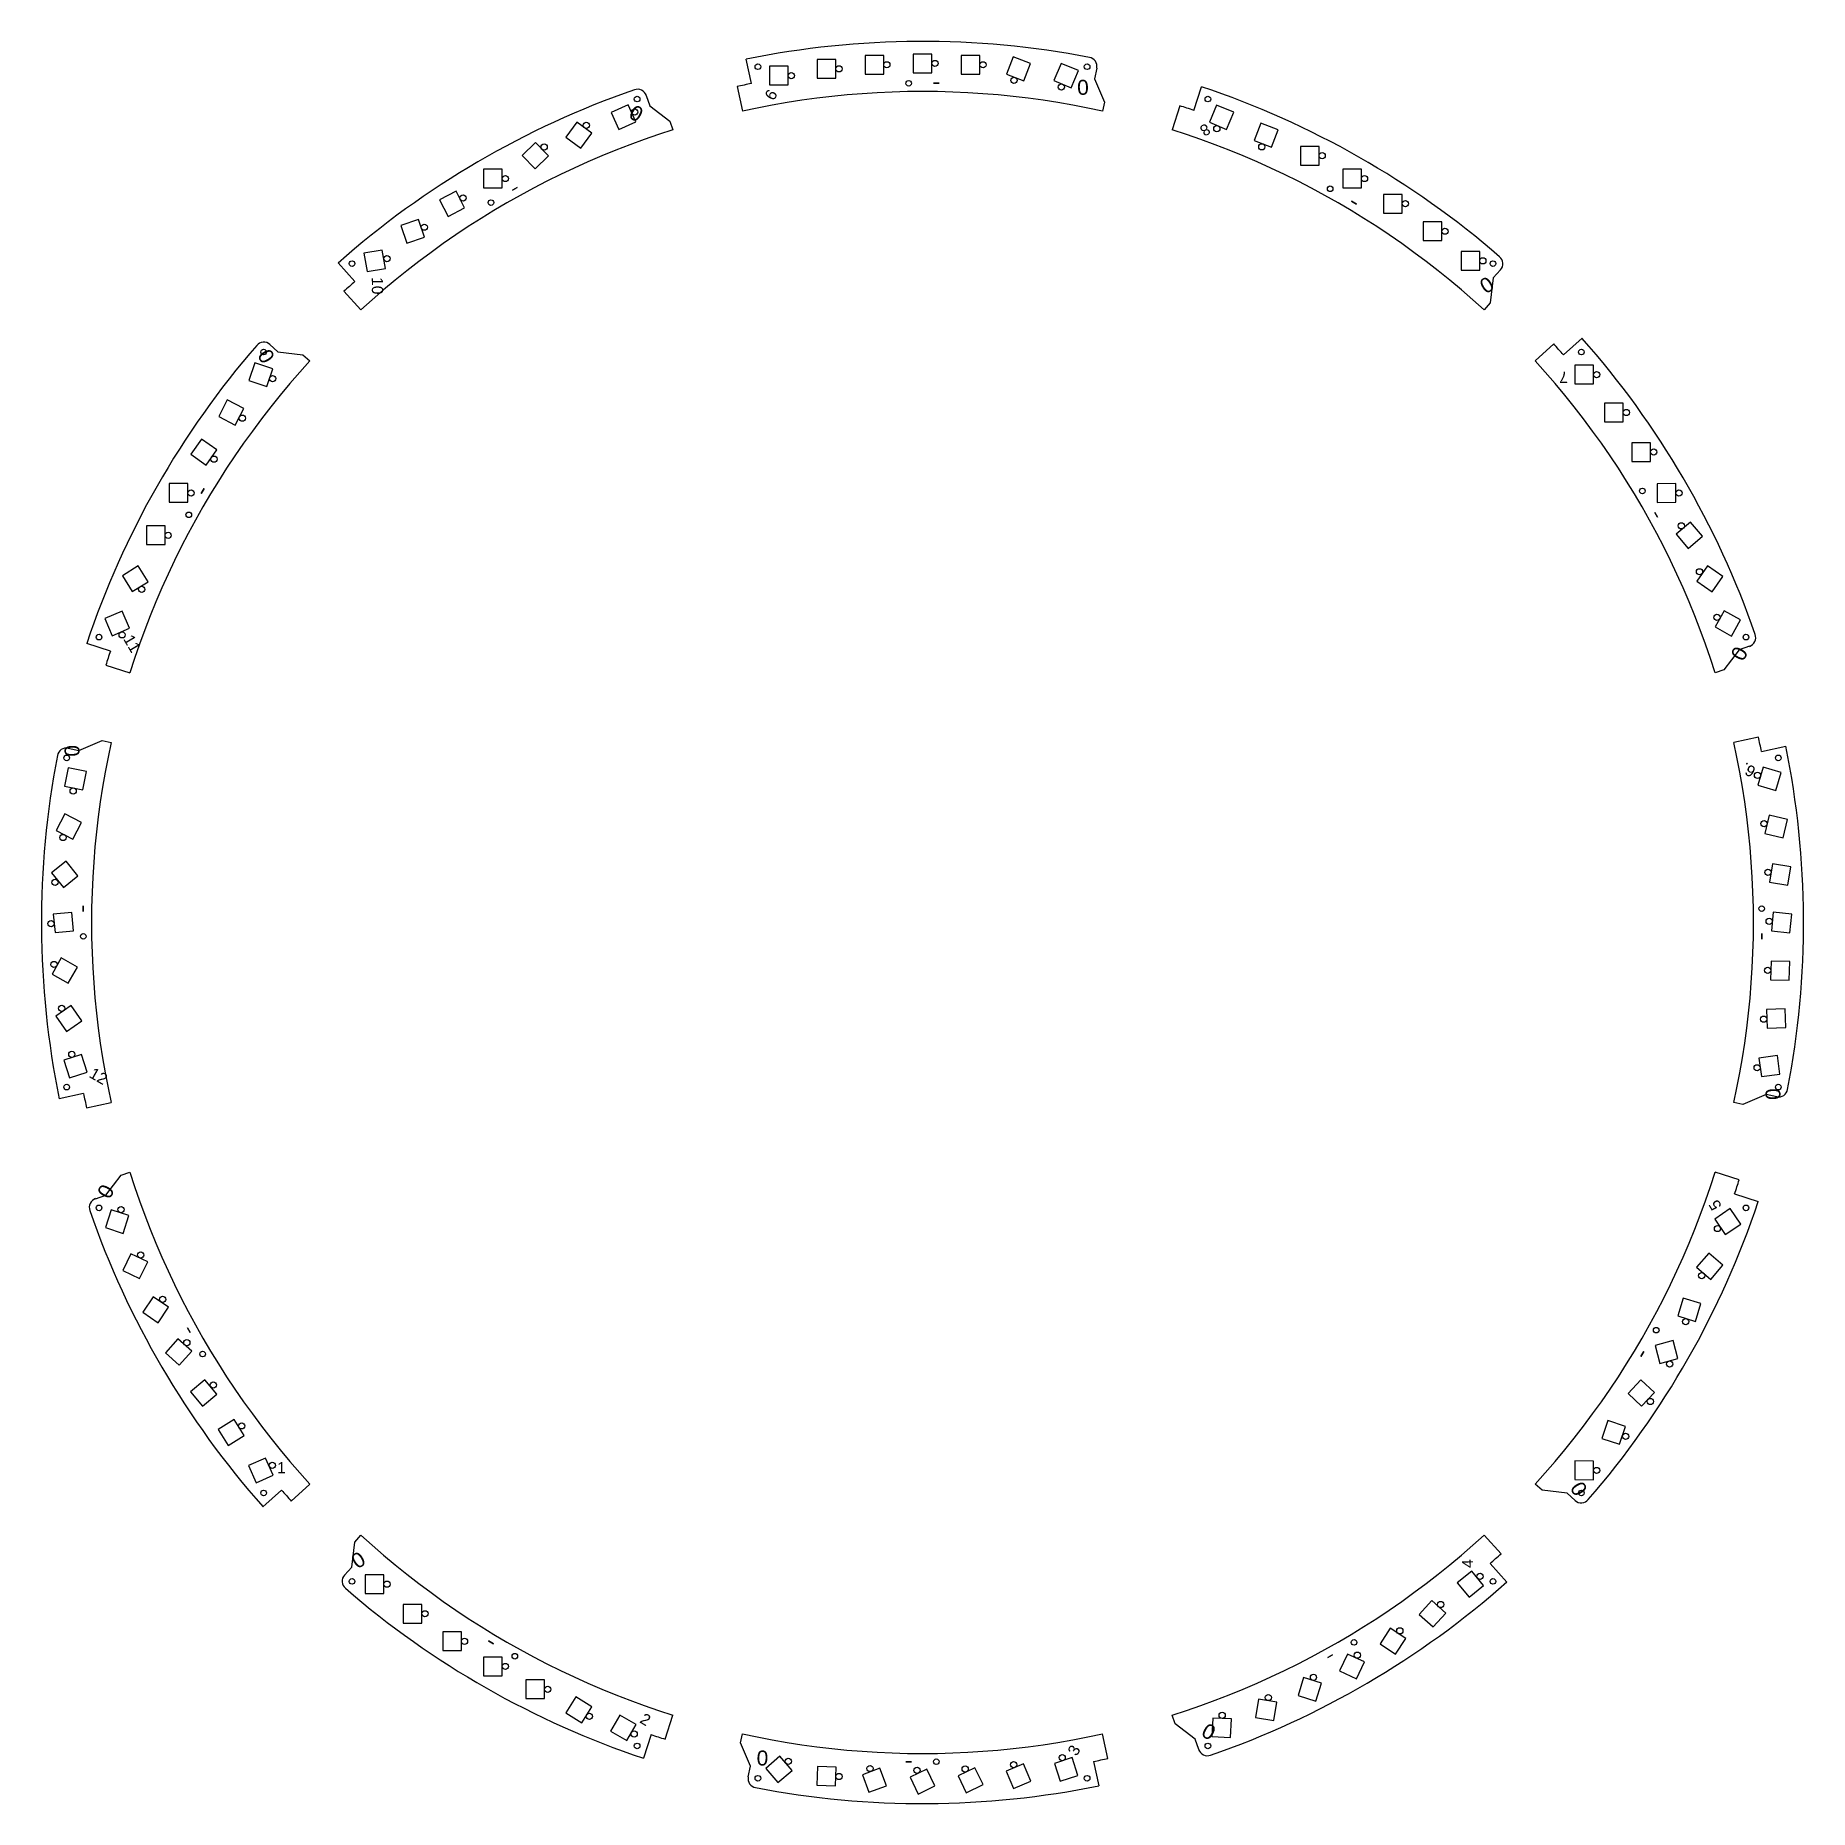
# Model space of a CAD drawing. Extents: x -285 to 285, y -285 to 285.
import ezdxf

# ---------------------------------------------------------------- set-up
doc = ezdxf.new("R2010")
doc.units = 0
doc.header["$MEASUREMENT"] = 0
doc.layers.get('0').update_dxf_attribs({"linetype": 'CONTINUOUS'})
doc.layers.add('EVERYTHING', color=7, linetype='CONTINUOUS')
doc.styles.get("Standard").update_dxf_attribs({"font": 'ARIAL.TTF'})

# ---------------------------------------------------------------- blocks, each defined once
blk = doc.blocks.new('INSERTS')
at = {"color": 0}
for p, q in [((-54.97, 269.55), (-56.63, 277.36)), ((55.99, 274.45), (55.29, 271.02)), ((-59.58, 268.57), (-57.83, 260.66)), ((55.29, 271.02), (58.44, 263.6)), ((87.17, 260.92), (89.64, 268.52)), ((-88.73, 265.67), (-87.63, 262.36)), ((-87.63, 262.36), (-81.19, 257.5)), ((58.44, 263.6), (57.83, 260.66)), ((82.68, 262.38), (80.25, 254.66)), ((-81.19, 257.5), (-80.25, 254.66)), ((-182.38, 205.95), (-187.73, 211.89)), ((183.39, 207.07), (182.41, 199.07)), ((185.72, 209.68), (183.39, 207.07)), ((-185.88, 202.79), (-180.41, 196.83)), ((182.41, 199.07), (180.41, 196.82)), ((-209.68, 185.72), (-207.07, 183.39)), ((-207.07, 183.39), (-199.07, 182.41)), ((-199.07, 182.41), (-196.82, 180.41)), ((202.79, 185.88), (196.83, 180.41)), ((205.95, 182.38), (211.89, 187.73)), ((-260.92, 87.17), (-268.52, 89.64)), ((262.36, 87.63), (257.5, 81.19)), ((265.67, 88.73), (262.36, 87.63)), ((-262.38, 82.68), (-254.66, 80.25)), ((257.5, 81.19), (254.66, 80.25)), ((-271.02, 55.29), (-263.6, 58.44)), ((-263.6, 58.44), (-260.66, 57.83)), ((268.57, 59.58), (260.66, 57.83)), ((-274.45, 55.99), (-271.02, 55.29)), ((269.55, 54.97), (277.36, 56.63)), ((-269.55, -54.97), (-277.36, -56.63)), ((271.02, -55.29), (263.6, -58.44)), ((274.45, -55.99), (271.02, -55.29)), ((-268.57, -59.58), (-260.66, -57.83)), ((263.6, -58.44), (260.66, -57.83)), ((-262.36, -87.63), (-257.5, -81.19)), ((-257.5, -81.19), (-254.66, -80.25)), ((262.38, -82.68), (254.66, -80.25)), ((-265.67, -88.73), (-262.36, -87.63)), ((260.92, -87.17), (268.52, -89.64)), ((-205.95, -182.38), (-211.89, -187.73)), ((-202.79, -185.88), (-196.83, -180.41)), ((199.07, -182.41), (196.82, -180.41)), ((207.07, -183.39), (199.07, -182.41)), ((209.68, -185.72), (207.07, -183.39)), ((-183.39, -207.07), (-182.41, -199.07)), ((-182.41, -199.07), (-180.41, -196.82)), ((185.88, -202.79), (180.41, -196.83)), ((-185.72, -209.68), (-183.39, -207.07)), ((182.38, -205.95), (187.73, -211.89)), ((-82.68, -262.38), (-80.25, -254.66)), ((81.19, -257.5), (80.25, -254.66)), ((-87.17, -260.92), (-89.64, -268.52)), ((-58.44, -263.6), (-57.83, -260.66)), ((59.58, -268.57), (57.83, -260.66)), ((87.63, -262.36), (81.19, -257.5)), ((-55.29, -271.02), (-58.44, -263.6)), ((88.73, -265.67), (87.63, -262.36)), ((-55.99, -274.45), (-55.29, -271.02)), ((54.97, -269.55), (56.63, -277.36))]:
    blk.add_line(p, q, dxfattribs=at)
for points in [[(5.34, 269.63), (3.54, 269.63), (5.34, 269.63)], [(57.83, 260.66), (53.08, 261.67), (48.31, 262.59), (43.53, 263.43), (38.73, 264.18), (33.91, 264.84), (29.09, 265.41), (24.26, 265.9), (19.41, 266.29), (14.57, 266.6), (9.71, 266.82), (4.86, 266.96), (0, 267), (-4.86, 266.96), (-9.71, 266.82), (-14.57, 266.6), (-19.41, 266.29), (-24.25, 265.9), (-29.09, 265.41), (-33.91, 264.84), (-38.72, 264.18), (-43.52, 263.43), (-48.31, 262.59), (-53.08, 261.67), (-57.83, 260.66)], [(-80.25, 254.66), (-84.87, 253.15), (-89.46, 251.57), (-94.02, 249.9), (-98.55, 248.15), (-103.05, 246.31), (-107.51, 244.4), (-111.94, 242.4), (-116.33, 240.32), (-120.69, 238.17), (-125, 235.93), (-129.27, 233.62), (-133.5, 231.23), (-137.68, 228.76), (-141.82, 226.22), (-145.92, 223.6), (-149.96, 220.91), (-153.95, 218.15), (-157.9, 215.31), (-161.79, 212.4), (-165.63, 209.42), (-169.41, 206.37), (-173.13, 203.26), (-176.8, 200.07), (-180.41, 196.83)], [(180.41, 196.82), (176.8, 200.07), (173.13, 203.26), (169.41, 206.37), (165.63, 209.42), (161.79, 212.4), (157.9, 215.31), (153.95, 218.15), (149.96, 220.91), (145.92, 223.6), (141.82, 226.22), (137.69, 228.76), (133.5, 231.23), (129.27, 233.62), (125, 235.93), (120.69, 238.17), (116.33, 240.32), (111.94, 242.4), (107.51, 244.4), (103.05, 246.31), (98.55, 248.15), (94.02, 249.9), (89.46, 251.57), (84.87, 253.15), (80.25, 254.66)], [(-130.19, 236.18), (-131.74, 235.28), (-130.19, 236.18)], [(139.44, 230.83), (137.88, 231.73), (139.44, 230.83)], [(-196.82, 180.41), (-200.07, 176.8), (-203.26, 173.13), (-206.37, 169.41), (-209.42, 165.63), (-212.4, 161.79), (-215.31, 157.9), (-218.15, 153.95), (-220.91, 149.96), (-223.6, 145.92), (-226.22, 141.82), (-228.76, 137.69), (-231.23, 133.5), (-233.62, 129.27), (-235.93, 125), (-238.17, 120.69), (-240.32, 116.33), (-242.4, 111.94), (-244.4, 107.51), (-246.31, 103.05), (-248.15, 98.55), (-249.9, 94.02), (-251.57, 89.46), (-253.15, 84.87), (-254.66, 80.25)], [(254.66, 80.25), (253.15, 84.87), (251.57, 89.46), (249.9, 94.02), (248.15, 98.55), (246.31, 103.05), (244.4, 107.51), (242.4, 111.94), (240.32, 116.33), (238.17, 120.69), (235.93, 125), (233.62, 129.27), (231.23, 133.5), (228.76, 137.68), (226.22, 141.82), (223.6, 145.92), (220.91, 149.96), (218.15, 153.95), (215.31, 157.9), (212.4, 161.79), (209.42, 165.63), (206.37, 169.41), (203.26, 173.13), (200.07, 176.8), (196.83, 180.41)], [(-230.83, 139.44), (-231.73, 137.88), (-230.83, 139.44)], [(236.18, 130.19), (235.28, 131.74), (236.18, 130.19)], [(-260.66, 57.83), (-261.67, 53.08), (-262.59, 48.31), (-263.43, 43.53), (-264.18, 38.73), (-264.84, 33.91), (-265.41, 29.09), (-265.9, 24.26), (-266.29, 19.41), (-266.6, 14.57), (-266.82, 9.71), (-266.96, 4.86), (-267, 0), (-266.96, -4.86), (-266.82, -9.71), (-266.6, -14.57), (-266.29, -19.41), (-265.9, -24.25), (-265.41, -29.09), (-264.84, -33.91), (-264.18, -38.72), (-263.43, -43.52), (-262.59, -48.31), (-261.67, -53.08), (-260.66, -57.83)], [(260.66, -57.83), (261.67, -53.08), (262.59, -48.31), (263.43, -43.53), (264.18, -38.73), (264.84, -33.91), (265.41, -29.09), (265.9, -24.26), (266.29, -19.41), (266.6, -14.57), (266.82, -9.71), (266.96, -4.86), (267, 0), (266.96, 4.86), (266.82, 9.71), (266.6, 14.57), (266.29, 19.41), (265.9, 24.25), (265.41, 29.09), (264.84, 33.91), (264.18, 38.72), (263.43, 43.52), (262.59, 48.31), (261.67, 53.08), (260.66, 57.83)], [(-269.63, 5.34), (-269.63, 3.54), (-269.63, 5.34)], [(269.63, -5.34), (269.63, -3.54), (269.63, -5.34)], [(-254.66, -80.25), (-253.15, -84.87), (-251.57, -89.46), (-249.9, -94.02), (-248.15, -98.55), (-246.31, -103.05), (-244.4, -107.51), (-242.4, -111.94), (-240.32, -116.33), (-238.17, -120.69), (-235.93, -125), (-233.62, -129.27), (-231.23, -133.5), (-228.76, -137.68), (-226.22, -141.82), (-223.6, -145.92), (-220.91, -149.96), (-218.15, -153.95), (-215.31, -157.9), (-212.4, -161.79), (-209.42, -165.63), (-206.37, -169.41), (-203.26, -173.13), (-200.07, -176.8), (-196.83, -180.41)], [(196.82, -180.41), (200.07, -176.8), (203.26, -173.13), (206.37, -169.41), (209.42, -165.63), (212.4, -161.79), (215.31, -157.9), (218.15, -153.95), (220.91, -149.96), (223.6, -145.92), (226.22, -141.82), (228.76, -137.69), (231.23, -133.5), (233.62, -129.27), (235.93, -125), (238.17, -120.69), (240.32, -116.33), (242.4, -111.94), (244.4, -107.51), (246.31, -103.05), (248.15, -98.55), (249.9, -94.02), (251.57, -89.46), (253.15, -84.87), (254.66, -80.25)], [(-236.18, -130.19), (-235.28, -131.74), (-236.18, -130.19)], [(230.83, -139.44), (231.73, -137.88), (230.83, -139.44)], [(-180.41, -196.82), (-176.8, -200.07), (-173.13, -203.26), (-169.41, -206.37), (-165.63, -209.42), (-161.79, -212.4), (-157.9, -215.31), (-153.95, -218.15), (-149.96, -220.91), (-145.92, -223.6), (-141.82, -226.22), (-137.69, -228.76), (-133.5, -231.23), (-129.27, -233.62), (-125, -235.93), (-120.69, -238.17), (-116.33, -240.32), (-111.94, -242.4), (-107.51, -244.4), (-103.05, -246.31), (-98.55, -248.15), (-94.02, -249.9), (-89.46, -251.57), (-84.87, -253.15), (-80.25, -254.66)], [(80.25, -254.66), (84.87, -253.15), (89.46, -251.57), (94.02, -249.9), (98.55, -248.15), (103.05, -246.31), (107.51, -244.4), (111.94, -242.4), (116.33, -240.32), (120.69, -238.17), (125, -235.93), (129.27, -233.62), (133.5, -231.23), (137.68, -228.76), (141.82, -226.22), (145.92, -223.6), (149.96, -220.91), (153.95, -218.15), (157.9, -215.31), (161.79, -212.4), (165.63, -209.42), (169.41, -206.37), (173.13, -203.26), (176.8, -200.07), (180.41, -196.83)], [(-139.44, -230.83), (-137.88, -231.73), (-139.44, -230.83)], [(130.19, -236.18), (131.74, -235.28), (130.19, -236.18)], [(-57.83, -260.66), (-53.08, -261.67), (-48.31, -262.59), (-43.53, -263.43), (-38.73, -264.18), (-33.91, -264.84), (-29.09, -265.41), (-24.26, -265.9), (-19.41, -266.29), (-14.57, -266.6), (-9.71, -266.82), (-4.86, -266.96), (0, -267), (4.86, -266.96), (9.71, -266.82), (14.57, -266.6), (19.41, -266.29), (24.25, -265.9), (29.09, -265.41), (33.91, -264.84), (38.72, -264.18), (43.52, -263.43), (48.31, -262.59), (53.08, -261.67), (57.83, -260.66)], [(-5.34, -269.63), (-3.54, -269.63), (-5.34, -269.63)]]:
    blk.add_lwpolyline(points, dxfattribs=at)
for centre in [(-52.88, 274.96), (52.88, 274.96), (-4.44, 269.63), (-91.69, 264.56), (91.69, 264.56), (130.97, 235.73), (-138.66, 231.28), (-183.27, 211.69), (183.27, 211.69), (-211.69, 183.27), (211.69, 183.27), (231.28, 138.66), (-235.73, 130.97), (-264.56, 91.69), (264.56, 91.69), (-274.96, 52.88), (274.96, 52.88), (269.63, 4.44), (-269.63, -4.44), (-274.96, -52.88), (274.96, -52.88), (-264.56, -91.69), (264.56, -91.69), (235.73, -130.97), (-231.28, -138.66), (-211.69, -183.27), (211.69, -183.27), (-183.27, -211.69), (183.27, -211.69), (138.66, -231.28), (-130.97, -235.73), (-91.69, -264.56), (91.69, -264.56), (4.44, -269.63), (-52.88, -274.96), (52.88, -274.96)]:
    blk.add_circle(centre, 0.9, dxfattribs=at)
for centre, radius, start, end in [((0, 0), 283.08, 79.0771, 101.5402), ((53.08, 275.03), 2.98, 348.6261, 79.0771), ((0, 0), 275.1, 101.5261, 102.509), ((0, 0), 283.08, 49.0771, 71.5402), ((0, 0), 283.08, 109.0771, 131.5402), ((-91.55, 264.72), 2.98, 18.6261, 109.0771), ((0, 0), 275.1, 71.5261, 72.509), ((183.48, 211.65), 2.98, 318.6261, 49.0771), ((0, 0), 275.1, 131.5261, 132.509), ((0, 0), 283.08, 139.0771, 161.5402), ((-211.65, 183.48), 2.98, 48.6261, 139.0771), ((0, 0), 275.1, 41.5261, 42.509), ((0, 0), 283.08, 19.0771, 41.5402), ((264.72, 91.55), 2.98, 288.6261, 19.0771), ((0, 0), 275.1, 161.5261, 162.509), ((0, 0), 275.1, 11.5261, 12.509), ((0, 0), 283.08, 169.0771, 191.5402), ((-275.03, 53.08), 2.98, 78.6261, 169.0771), ((0, 0), 283.08, 349.0771, 11.5402), ((0, 0), 275.1, 191.5261, 192.509), ((275.03, -53.08), 2.98, 258.6261, 349.0771), ((0, 0), 275.1, 341.5261, 342.509), ((-264.72, -91.55), 2.98, 108.6261, 199.0771), ((0, 0), 283.08, 319.0771, 341.5402), ((0, 0), 283.08, 199.0771, 221.5402), ((0, 0), 275.1, 221.5261, 222.509), ((211.65, -183.48), 2.98, 228.6261, 319.0771), ((0, 0), 275.1, 311.5261, 312.509), ((-183.48, -211.65), 2.98, 138.6261, 229.0771), ((0, 0), 283.08, 229.0771, 251.5402), ((0, 0), 283.08, 289.0771, 311.5402), ((0, 0), 275.1, 251.5261, 252.509), ((91.55, -264.72), 2.98, 198.6261, 289.0771), ((0, 0), 275.1, 281.5261, 282.509), ((-53.08, -275.03), 2.98, 168.6261, 259.0771), ((0, 0), 283.08, 259.0771, 281.5402)]:
    blk.add_arc(centre, radius, start, end, dxfattribs=at)

msp = doc.modelspace()

# ---------------------------------------------------------------- linework, layer by layer
at = {"layer": 'EVERYTHING', "color": 0}
for points in [[(-49.15, 269.11), (-43.15, 269.11), (-43.15, 275.11), (-49.15, 275.11)], [(-33.85, 271.27), (-27.85, 271.27), (-27.85, 277.27), (-33.85, 277.27)], [(-18.45, 272.57), (-12.45, 272.57), (-12.45, 278.57), (-18.45, 278.57)], [(-3, 273), (3, 273), (3, 279), (-3, 279)], [(12.45, 272.57), (18.45, 272.57), (18.45, 278.57), (12.45, 278.57)], [(29.15, 278.16), (26.96, 272.57), (32.55, 270.38), (34.74, 275.97)], [(44.52, 276.03), (42.23, 270.48), (47.78, 268.19), (50.07, 273.74)], [(-97.6, 254.77), (-92.13, 257.22), (-94.58, 262.69), (-100.05, 260.24)], [(94.46, 262.65), (92.17, 257.1), (97.72, 254.81), (100.01, 260.36)], [(-109.82, 248.75), (-106.22, 253.55), (-111.02, 257.15), (-114.62, 252.35)], [(108.67, 256.81), (106.56, 251.2), (112.17, 249.09), (114.28, 254.7)], [(-124.46, 242.13), (-120.17, 246.32), (-124.36, 250.61), (-128.65, 246.42)], [(121.41, 243.37), (127.41, 243.37), (127.41, 249.37), (121.41, 249.37)], [(-141, 236.02), (-135, 236.02), (-135, 242.02), (-141, 242.02)], [(135, 236.02), (141, 236.02), (141, 242.02), (135, 242.02)], [(-152.44, 226.88), (-147.12, 229.64), (-149.88, 234.96), (-155.2, 232.2)], [(148.16, 227.92), (154.16, 227.92), (154.16, 233.92), (148.16, 233.92)], [(-165.73, 218.3), (-160.05, 220.22), (-161.97, 225.9), (-167.65, 223.98)], [(160.85, 219.1), (166.85, 219.1), (166.85, 225.1), (160.85, 225.1)], [(-178.46, 209.11), (-172.55, 210.14), (-173.58, 216.05), (-179.49, 215.02)], [(173.02, 209.58), (179.02, 209.58), (179.02, 215.58), (173.02, 215.58)], [(-216.39, 174.14), (-210.7, 172.21), (-208.77, 177.9), (-214.46, 179.83)], [(209.58, 173.02), (215.58, 173.02), (215.58, 179.02), (209.58, 179.02)], [(-226.13, 162.54), (-220.79, 159.82), (-218.07, 165.16), (-223.41, 167.88)], [(219.1, 160.85), (225.1, 160.85), (225.1, 166.85), (219.1, 166.85)], [(-235.1, 150.42), (-230.18, 146.98), (-226.74, 151.9), (-231.66, 155.34)], [(227.92, 148.16), (233.92, 148.16), (233.92, 154.16), (227.92, 154.16)], [(-242.02, 135), (-236.02, 135), (-236.02, 141), (-242.02, 141)], [(236.03, 134.99), (242.03, 135.01), (242.01, 141.01), (236.01, 140.99)], [(-249.37, 121.41), (-243.37, 121.41), (-243.37, 127.41), (-249.37, 127.41)], [(250.6, 124.08), (246.7, 128.64), (242.14, 124.74), (246.04, 120.18)], [(-257.07, 111.42), (-253.95, 106.3), (-248.83, 109.42), (-251.95, 114.54)], [(257.12, 111.2), (252.17, 114.59), (248.78, 109.64), (253.73, 106.25)], [(-262.67, 97.66), (-260.3, 92.15), (-254.79, 94.52), (-257.16, 100.03)], [(262.82, 97.23), (257.59, 100.18), (254.64, 94.95), (259.87, 92)], [(-274.47, 49.67), (-275.63, 43.79), (-269.75, 42.63), (-268.59, 48.51)], [(275.84, 48.16), (270.1, 49.88), (268.38, 44.14), (274.12, 42.42)], [(-275.55, 34.9), (-278.32, 29.57), (-272.99, 26.8), (-270.22, 32.13)], [(277.87, 33.09), (272.03, 34.45), (270.67, 28.61), (276.51, 27.25)], [(-275.11, 19.67), (-279.79, 15.91), (-276.03, 11.23), (-271.35, 14.99)], [(279.02, 17.92), (273.1, 18.9), (272.12, 12.98), (278.04, 12)], [(-273.29, 3.26), (-279.26, 2.71), (-278.71, -3.26), (-272.74, -2.71)], [(279.28, 2.7), (273.3, 3.28), (272.72, -2.7), (278.7, -3.28)], [(-271.48, -14.32), (-276.7, -11.36), (-279.66, -16.58), (-274.44, -19.54)], [(278.65, -12.53), (272.65, -12.37), (272.49, -18.37), (278.49, -18.53)], [(-270.09, -31.59), (-273.53, -26.67), (-278.45, -30.11), (-275.01, -35.03)], [(277.12, -27.7), (271.12, -28), (271.42, -34), (277.42, -33.7)], [(-268.34, -48.11), (-270.15, -42.38), (-275.88, -44.19), (-274.07, -49.92)], [(274.68, -42.78), (268.74, -43.58), (269.54, -49.52), (275.48, -48.72)], [(-256.8, -99.87), (-254.95, -94.16), (-260.66, -92.31), (-262.51, -98.02)], [(259.54, -91.93), (254.57, -95.28), (257.92, -100.25), (262.89, -96.9)], [(-251.58, -114.43), (-248.94, -109.05), (-254.32, -106.41), (-256.96, -111.79)], [(252.6, -106.19), (248.72, -110.77), (253.3, -114.65), (257.18, -110.07)], [(-245.56, -128.57), (-242.21, -123.6), (-247.18, -120.25), (-250.53, -125.22)], [(244.37, -120.67), (242.63, -126.41), (248.37, -128.15), (250.11, -122.41)], [(-238.79, -142.24), (-234.78, -137.77), (-239.25, -133.76), (-243.26, -138.23)], [(235.35, -135.87), (236.89, -141.67), (242.69, -140.13), (241.15, -134.33)], [(-231.28, -155.39), (-226.69, -151.52), (-230.56, -146.93), (-235.15, -150.8)], [(226.68, -151.29), (231.05, -155.4), (235.16, -151.03), (230.79, -146.92)], [(-223.05, -167.99), (-217.96, -164.8), (-221.15, -159.71), (-226.24, -162.9)], [(218.3, -165.74), (223.99, -167.65), (225.9, -161.96), (220.21, -160.05)], [(-214.11, -179.98), (-208.62, -177.55), (-211.05, -172.06), (-216.54, -174.49)], [(209.56, -179), (215.56, -179.04), (215.6, -173.04), (209.6, -173)], [(-179.02, -215.58), (-173.02, -215.58), (-173.02, -209.58), (-179.02, -209.58)], [(175.59, -216.8), (180.24, -213.01), (176.45, -208.36), (171.8, -212.15)], [(-166.85, -225.1), (-160.85, -225.1), (-160.85, -219.1), (-166.85, -219.1)], [(164.09, -226.34), (168.09, -221.86), (163.61, -217.86), (159.61, -222.34)], [(-154.16, -233.92), (-148.16, -233.92), (-148.16, -227.92), (-154.16, -227.92)], [(152.02, -235.07), (155.31, -230.06), (150.3, -226.77), (147.01, -231.78)], [(-141, -242.02), (-135, -242.02), (-135, -236.02), (-141, -236.02)], [(139.44, -243.01), (141.99, -237.58), (136.56, -235.03), (134.01, -240.46)], [(-127.41, -249.37), (-121.41, -249.37), (-121.41, -243.37), (-127.41, -243.37)], [(126.37, -250.13), (128.17, -244.41), (122.45, -242.61), (120.65, -248.33)], [(-114.56, -253.9), (-109.47, -257.09), (-106.28, -252), (-111.37, -248.81)], [(112.86, -256.42), (113.89, -250.51), (107.98, -249.48), (106.95, -255.39)], [(-100.19, -259.83), (-94.99, -262.83), (-91.99, -257.63), (-97.19, -254.63)], [(98.94, -261.87), (99.23, -255.88), (93.24, -255.59), (92.95, -261.58)], [(-46.46, -276.34), (-41.92, -272.42), (-45.84, -267.88), (-50.38, -271.8)], [(-33.92, -277.2), (-27.92, -277.34), (-27.78, -271.34), (-33.78, -271.2)], [(-11.59, -277.34), (-13.68, -271.71), (-19.31, -273.8), (-17.22, -279.43)], [(4.01, -277.38), (1.38, -271.99), (-4.01, -274.62), (-1.38, -280.01)], [(19.46, -276.95), (16.83, -271.56), (11.44, -274.19), (14.07, -279.58)], [(34.78, -275.86), (32.44, -270.34), (26.92, -272.68), (29.26, -278.2)], [(49.94, -274.01), (48.05, -268.32), (42.36, -270.21), (44.25, -275.9)]]:
    msp.add_lwpolyline(points, close=True, dxfattribs=at)
for centre in [(-26.85, 274.27), (-11.45, 275.57), (4, 276), (19.45, 275.57), (-42.15, 272.11), (29.39, 270.55), (44.62, 268.41), (-108.02, 256.15), (-92.44, 260.37), (94.56, 255.03), (-121.55, 249.16), (109.01, 249.21), (128.41, 246.37), (-134, 239.02), (142, 239.02), (-147.61, 232.76), (155.16, 230.92), (-160.06, 223.39), (167.85, 222.1), (-172.08, 213.27), (180.02, 212.58), (216.58, 176.02), (-208.79, 174.73), (-218.53, 162.04), (226.1, 163.85), (-227.64, 148.87), (234.92, 151.16), (-235.02, 138), (243.02, 138.01), (-242.37, 124.41), (243.77, 127.45), (249.65, 112.68), (-250.87, 107.01), (255.24, 98.05), (-257.15, 92.41), (268.28, 47.3), (-272.89, 42.23), (270.37, 31.76), (-276.12, 27.3), (271.62, 16.11), (-278.69, 12.94), (-279.98, -0.37), (272.02, 0.39), (-279.05, -13.48), (271.57, -15.35), (-276.56, -27.57), (270.27, -31.05), (-273.32, -42.34), (268.15, -46.68), (-257.5, -92.28), (255.41, -98.33), (-251.19, -106.83), (250.36, -113.47), (-244.13, -121.09), (245.21, -128.24), (-236.35, -135.02), (240.04, -141.87), (-227.86, -148.58), (233.83, -153.9), (-218.71, -161.73), (225.89, -165.12), (-208.92, -174.41), (216.58, -176.05), (179.12, -210.05), (-172.02, -212.58), (-159.85, -222.1), (166.51, -219.12), (153.36, -227.58), (-147.16, -230.92), (-134, -239.02), (139.7, -235.4), (125.61, -242.55), (-120.41, -246.37), (111.11, -249.01), (-107.03, -255.08), (96.28, -254.73), (-92.63, -260.73), (44.89, -268.32), (-43.12, -269.5), (-26.85, -274.37), (-16.84, -271.82), (-1.76, -272.41), (13.7, -271.97), (29.29, -270.59)]:
    msp.add_circle(centre, 1, dxfattribs=at)

# ---------------------------------------------------------------- block references
at = {"color": 0}
msp.add_blockref('INSERTS', (0, 0), dxfattribs=at)

# ---------------------------------------------------------------- texts
for s, height, rotation, p in [('0', 4.8, 181.52, (53.35, 270.79)), ('0', 4.8, 151.52, (-89.19, 261.19)), ('9', 3.6, 240.35, (-49.54, 268.05)), ('8', 3.6, 210.35, (91.12, 256.9)), ('10', 3.6, 270.35, (-176.93, 207.36)), ('0', 4.8, 211.52, (181.6, 207.84)), ('0', 4.8, 121.52, (-207.84, 181.6)), ('7', 3.6, 180.35, (207.36, 176.93)), ('11', 3.6, 300.35, (-256.9, 91.12)), ('0', 4.8, 241.52, (261.19, 89.19)), ('0', 4.8, 91.52, (-270.79, 53.35)), ('6.', 3.6, 150.35, (268.05, 49.54)), ('12', 3.6, 330.35, (-268.05, -49.54)), ('0', 4.8, 271.52, (270.79, -53.35)), ('0', 4.8, 61.52, (-261.19, -89.19)), ('5', 3.6, 120.35, (256.9, -91.12)), ('1', 3.6, 359.65, (-207.36, -176.93)), ('0', 4.8, 301.52, (207.84, -181.6)), ('0', 4.8, 31.52, (-181.6, -207.84)), ('4', 3.6, 90.35, (176.93, -207.36)), ('2', 3.6, 329.65, (-91.12, -256.9)), ('0', 4.8, 331.52, (89.19, -261.19)), ('0', 4.8, 358.48, (-53.35, -270.79)), ('3', 3.6, 60.35, (49.54, -268.05))]:
    msp.add_text(s, height=height, rotation=rotation, dxfattribs=at).set_placement(p)

doc.saveas('drawing.dxf')
